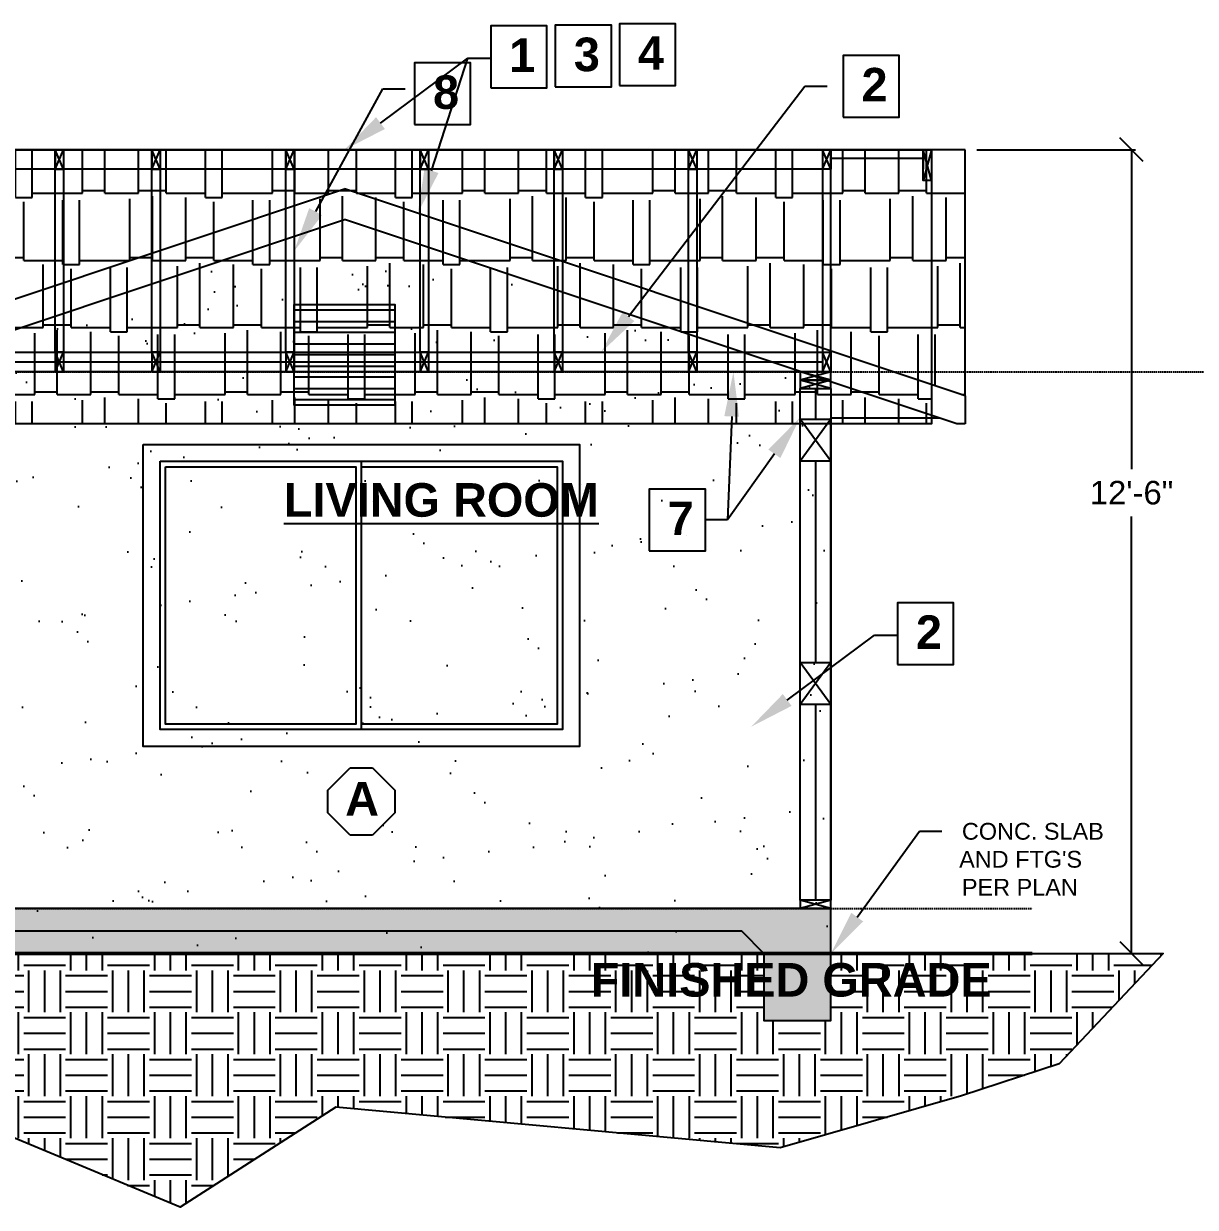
# Model space of a CAD drawing. Header units: inches. Extents: x -3572 to 2430, y -4559 to 3072.
# Drawn here: x -1995 to -1785.4, y -1273.3 to -1061.7 of the extents above; entities that cross this region are included whole.
import ezdxf
from ezdxf import colors
from ezdxf.entities.mleader import LeaderData, LeaderLine
from ezdxf.math import Vec2, Vec3

# ---------------------------------------------------------------- set-up
doc = ezdxf.new("R2010")
doc.units = ezdxf.units.IN
doc.header["$MEASUREMENT"] = 0
doc.linetypes.add('DASHED2', pattern=[0.375, 0.25, -0.125])
for name, color, linetype in [('Elevation - Back Details', 6, 'Continuous'), ('Elevation - Front & Back Dim & Labels', 190, 'Continuous'), ('Elevation - Front Details', 3, 'Continuous'), ('Elevation - Section A', 7, 'Continuous'), ('Elevation - Section B', 7, 'Continuous')]:
    doc.layers.add(name, color=color, linetype=linetype)
doc.layers.add('Wall Insulation - Section A', color=40, linetype='BATTING', transparency=0.5)
doc.styles.get("Standard").update_dxf_attribs({"font": 'arial.ttf'})
doc.linetypes.add('BATTING', pattern='A,0.0001,-0.1,[134,ltypeshp.shx,S=0.1,R=0,X=-0.1,Y=0],-0.2,[134,ltypeshp.shx,S=0.1,R=180,X=0.1,Y=0],-0.1', length=0.4001)
doc.dimstyles.get("Standard").update_dxf_attribs({"dimscale": 0.7, "dimtxt": 6, "dimasz": 6, "dimexe": 1, "dimexo": 3, "dimgap": 3, "dimtad": 0, "dimtih": 1, "dimtoh": 1, "dimdec": 4, "dimzin": 1, "dimdsep": 46, "dimlunit": 4, "dimtxsty": 'Standard', "dimblk": 'OBLIQUE', "dimcen": 0.09, "dimadec": 0, "dimazin": 0, "dimtfac": 1, "dimtdec": 4, "dimtofl": 0, "dimtmove": 0, "dimatfit": 3, "dimfxl": 1, "dimtolj": 1, "dimtzin": 0, "dimarcsym": 0})

# ---------------------------------------------------------------- blocks, each defined once
blk = doc.blocks.new('_Oblique')
at = {"color": 0, "linetype": 'ByBlock', "lineweight": -2}
blk.add_line((-0.5, -0.5), (0.5, 0.5), dxfattribs=at)
blk = doc.blocks.new('*D85')
at = {"layer": 'Defpoints', "color": 0, "transparency": 16777216}
for p in [(-1826.61, -1084.2), (-1814.61, -1227.89), (-1796.84, -1227.89)]:
    blk.add_point(p, dxfattribs=at)
at = {"layer": 'Elevation - Front & Back Dim & Labels', "color": 0, "lineweight": -2, "transparency": 16777216}
for p, q in [((-1824.51, -1084.2), (-1796.14, -1084.2)), ((-1796.84, -1084.2), (-1796.84, -1141.3)), ((-1796.84, -1227.89), (-1796.84, -1149.79)), ((-1812.51, -1227.89), (-1796.14, -1227.89))]:
    blk.add_line(p, q, dxfattribs=at)
at = {"layer": 'Elevation - Front & Back Dim & Labels', "color": 0, "lineweight": -2, "transparency": 16777216, "xscale": 4.199999999999999, "yscale": 4.199999999999999, "zscale": 4.199999999999999}
for p, rotation in [((-1796.84, -1084.2), 90), ((-1796.84, -1227.89), 270)]:
    blk.add_blockref('_Oblique', p, dxfattribs=dict(at, rotation=rotation))
at = {"layer": 'Elevation - Front & Back Dim & Labels', "color": 0, "transparency": 16777216, "insert": (-1796.84, -1145.54), "char_height": 4.2, "attachment_point": 5}
blk.add_mtext('\\A1;12\'-6" ', dxfattribs=at)

msp = doc.modelspace()

# ---------------------------------------------------------------- hatches: boundary and pattern name
at = {"layer": 'Elevation - Back Details', "transparency": 33554559}
h = msp.add_hatch(dxfattribs=at)
h.set_pattern_fill('AR-RSHKE', color=256)
h.paths.add_polyline_path([(-1832.60726, -1084.19818), (-2174.60726, -1084.19818), (-2174.60726, -1123.88738), (-1832.60726, -1123.88738)])
h.paths.add_polyline_path([(-1832.60726, -1123.88738), (-2174.60726, -1123.88738), (-2174.60726, -1133.19808), (-1832.60726, -1133.19808)])
at = {"layer": 'Elevation - Back Details', "transparency": 33554610}
h = msp.add_hatch(dxfattribs=at)
h.set_pattern_fill('AR-SAND', color=256, scale=10)
h.paths.add_polyline_path([(-2150.60726, -1133.19808), (-2150.60726, -1219.88738), (-1850.60726, -1219.88738), (-1850.60726, -1133.19808)])
h.paths.add_polyline_path([(-1973.60726, -1136.88738), (-1895.60726, -1136.88738), (-1895.60726, -1190.88738), (-1973.60726, -1190.88738)], flags=16)
h.paths.add_polyline_path([(-2051.60726, -1190.88738), (-2105.60726, -1190.88738), (-2105.60726, -1136.88738), (-2051.60726, -1136.88738)], flags=16)
h.paths.add_polyline_path([(-1970.60726, -1139.88738), (-1934.60726, -1139.88738), (-1898.60726, -1139.88738), (-1898.60726, -1187.88738), (-1934.60726, -1187.88738), (-1970.60726, -1187.88738)], flags=0)
h.paths.add_polyline_path([(-1969.60726, -1140.88738), (-1935.60726, -1140.88738), (-1935.60726, -1186.88738), (-1969.60726, -1186.88738)], flags=0)
h.paths.add_polyline_path([(-2054.60726, -1187.88738), (-2078.60726, -1187.88738), (-2102.60726, -1187.88738), (-2102.60726, -1139.88738), (-2078.60726, -1139.88738), (-2054.60726, -1139.88738)], flags=0)
h.paths.add_polyline_path([(-2079.60726, -1186.88738), (-2101.60726, -1186.88738), (-2101.60726, -1140.88738), (-2079.60726, -1140.88738)], flags=0)
h.paths.add_polyline_path([(-2072.60726, -1199.80677), (-2072.60726, -1203.80677), (-2076.60726, -1207.80677), (-2080.60726, -1207.80677), (-2084.60726, -1203.80677), (-2084.60726, -1199.80677), (-2080.60726, -1195.80677), (-2076.60726, -1195.80677)], flags=16)
h.paths.add_polyline_path([(-1940.60726, -1198.73776), (-1936.60726, -1194.73776), (-1932.60726, -1194.73776), (-1928.60726, -1198.73776), (-1928.60726, -1202.73776), (-1932.60726, -1206.73776), (-1936.60726, -1206.73776), (-1940.60726, -1202.73776)], flags=16)
h.paths.add_polyline_path([(-2150.60726, -1219.88738), (-2150.60726, -1227.88738), (-1850.60726, -1227.88738), (-1850.60726, -1219.88738)])
h.paths.add_polyline_path([(-2128.89653, -1186.11249), (-2109.20622, -1186.11249), (-2109.20622, -1173.74823), (-2128.89653, -1173.74823)], flags=16)
h.paths.add_polyline_path([(-1938.98063, -1206.5403), (-1929.92742, -1206.5403), (-1929.92742, -1194.17604), (-1938.98063, -1194.17604)], flags=16)
h.paths.add_polyline_path([(-2083.09727, -1207.6093), (-2074.04407, -1207.6093), (-2074.04407, -1195.24504), (-2083.09727, -1195.24504)], flags=16)
at = {"layer": 'Elevation - Front Details', "transparency": 33554559}
h = msp.add_hatch(dxfattribs=at)
h.set_pattern_fill('AR-RSHKE', color=256)
h.paths.add_polyline_path([(-1937.60726, -1091.19816), (-1839.53939, -1123.88738), (-1826.60726, -1123.88738), (-1826.60726, -1084.19818), (-2168.60726, -1084.19818), (-2168.60726, -1123.88738), (-2035.67514, -1123.88738)])
h.paths.add_polyline_path([(-2035.67514, -1123.88738), (-2168.60726, -1123.88738), (-2168.60726, -1133.19808), (-2150.60726, -1133.19808), (-2048.60726, -1133.19808), (-2048.60726, -1128.19808)])
h.paths.add_polyline_path([(-1826.60726, -1123.88738), (-1839.53939, -1123.88738), (-1826.60726, -1128.19808)])
at = {"layer": 'Elevation - Front Details', "transparency": 33554610}
h = msp.add_hatch(dxfattribs=at)
h.set_pattern_fill('AR-SAND', color=256, scale=10)
h.paths.add_polyline_path([(-1850.60726, -1132.19808), (-1831.10727, -1132.19808), (-1856.03944, -1123.88738), (-1928.60726, -1123.88738), (-1928.60726, -1129.88746), (-1946.60726, -1129.88746), (-1946.60726, -1123.88738), (-2019.17508, -1123.88738), (-2044.10726, -1132.19808), (-2024.60726, -1132.19808), (-2024.60726, -1219.88738), (-1850.60726, -1219.88738)])
h.paths.add_polyline_path([(-1946.60726, -1111.88746), (-1928.60726, -1111.88746), (-1928.60726, -1123.88738), (-1856.03944, -1123.88738), (-1937.60726, -1096.69819), (-2019.17508, -1123.88738), (-1946.60726, -1123.88738)])
h.paths.add_polyline_path([(-2072.60726, -1136.88738), (-2030.60726, -1136.88738), (-2030.60726, -1219.88738), (-2024.60726, -1219.88738), (-2024.60726, -1132.19808), (-2044.10726, -1132.19808), (-2047.10726, -1133.19808), (-2048.60726, -1133.19808), (-2150.60726, -1133.19808), (-2150.60726, -1219.88738), (-2072.60726, -1219.88738)])
h.paths.add_polyline_path([(-2024.60726, -1219.88738), (-2150.60726, -1219.88738), (-2150.60726, -1227.88738), (-2024.60726, -1227.88738)])
h.paths.add_polyline_path([(-1850.60726, -1219.88738), (-2024.60726, -1219.88738), (-2024.60726, -1227.88738), (-1850.60726, -1227.88738)])
at = {"layer": 'Elevation - Section A', "linetype": 'ByBlock', "transparency": 33554534}
h = msp.add_hatch(dxfattribs=at)
h.set_pattern_fill('AR-CONC', color=256)
h.set_pattern_definition([(50, (0, 0), (7.172602, -0.627521), [0.75, -8.25]), (355, (0, 0), (-1.387513, 7.521921), [0.6, -6.6]), (100.45144, (0.598, -0.052), (5.785088, 6.8944), [0.637402, -7.011421]), (46.1842, (0, 2), (10.672413, -1.655193), [1.125, -12.375]), (96.63564, (0.889, 1.862), (9.34662, 9.741186), [0.956103, -10.517138]), (351.18416, (0, 2), (9.34662, 9.741186), [0.9, -9.9]), (21, (1, 1.5), (5.96907, -4.026189), [0.75, -8.25]), (326, (1, 1.5), (2.433153, 7.2515), [0.6, -6.6]), (71.45144, (1.4974, 1.1645), (8.402224, 3.225312), [0.637402, -7.011421]), (37.5, (0, 0), (0.1215986, 3.3289385), [0, -6.52, 0, -6.7, 0, -6.625]), (7.5, (0, 0), (2.6306954, 3.944117), [0, -3.82, 0, -6.37, 0, -2.525]), (327.5, (-2.23, 0), (5.3382244, -0.2255487), [0, -2.5, 0, -7.8, 0, -10.35]), (317.5, (-3.23, 0), (5.831862, 1.00105), [0, -3.25, 0, -5.18, 0, -7.35])])
h.paths.add_polyline_path([(-2134.60726, -1223.88738), (-1866.60726, -1223.88738), (-1862.60726, -1227.88738), (-1862.60726, -1239.88738), (-1850.60726, -1239.88738), (-1850.60726, -1219.88738), (-2150.60726, -1219.88738), (-2150.60726, -1239.88738), (-2138.60726, -1239.88738), (-2138.60726, -1227.88738)])
at = {"layer": 'Elevation - Section A', "transparency": 33554610}
h = msp.add_hatch(dxfattribs=at)
h.set_pattern_fill('AR-SAND', color=256)
h.set_pattern_definition([(37.5, (0, 0), (-0.0629934, 1.9268238), [0, -1.52, 0, -1.7, 0, -1.625]), (7.5, (0, 0), (1.7697767, 2.822146), [0, -0.82, 0, -1.37, 0, -0.525]), (327.5, (-1.23, 0), (3.1141419, 0.005659), [0, -0.5, 0, -1.8, 0, -2.35]), (317.5, (-1.23, 0), (3.0061266, 0.8776756), [0, -0.25, 0, -1.18, 0, -1.35])])
h.paths.add_polyline_path([(-1866.60726, -1223.88738), (-2024.60726, -1223.88738), (-2024.60726, -1227.88738), (-1862.60726, -1227.88738)])
h.paths.add_polyline_path([(-2024.60726, -1223.88738), (-2134.60726, -1223.88738), (-2138.60726, -1227.88738), (-2024.60726, -1227.88738)])
at = {"layer": 'Elevation - Section A', "transparency": 33554534}
h = msp.add_hatch(dxfattribs=at)
h.set_pattern_fill('EARTH', color=256, scale=30)
h.paths.add_polyline_path([(-1791.17011, -1227.88738), (-1850.60726, -1227.88738), (-1850.60726, -1239.88738), (-1862.60726, -1239.88738), (-1862.60726, -1227.88738), (-2138.60726, -1227.88738), (-2138.60726, -1239.88738), (-2150.60726, -1239.88738), (-2150.60726, -1227.88738), (-2181.22711, -1227.88738), (-2199.16133, -1239.95671), (-2204.57641, -1246.08391), (-2200.3697, -1249.84519), (-2153.43166, -1253.60648), (-2095.20205, -1267.10284), (-2068.21375, -1251.96209), (-2040.95766, -1261.22686), (-2012.27804, -1254.45709), (-1967.00822, -1273.2979), (-1939.18707, -1255.39548), (-1859.67435, -1262.65207), (-1827.22818, -1253.38818), (-1809.80749, -1247.63808)])

# ---------------------------------------------------------------- linework, layer by layer
at = {"layer": 'Elevation - Back Details'}
for p, q in [((-1850.60726, -1227.88738), (-1850.60726, -1133.19808)), ((-1895.60726, -1136.88738), (-1895.60726, -1139.88738)), ((-1936.60726, -1194.73776), (-1932.60726, -1194.73776)), ((-1932.60726, -1194.73776), (-1928.60726, -1198.73776)), ((-1940.60726, -1202.73776), (-1940.60726, -1198.73776)), ((-1928.60726, -1198.73776), (-1928.60726, -1202.73776)), ((-1932.60726, -1206.73776), (-1936.60726, -1206.73776))]:
    msp.add_line(p, q, dxfattribs=at)
for points in [[(-2174.60726, -1084.19818), (-1832.60726, -1084.19818), (-1832.60726, -1133.19808), (-2174.60726, -1133.19808), (-2174.60726, -1084.19818)], [(-1934.60726, -1139.88738), (-1898.60726, -1139.88738), (-1898.60726, -1187.88738), (-1934.60726, -1187.88738)], [(-1934.60726, -1140.88738), (-1899.60726, -1140.88738), (-1899.60726, -1186.88738), (-1934.60726, -1186.88738)], [(-1940.60726, -1198.73776), (-1936.60726, -1194.73776)], [(-1936.60726, -1206.73776), (-1940.60726, -1202.73776)], [(-1928.60726, -1202.73776), (-1932.60726, -1206.73776)]]:
    msp.add_lwpolyline(points, dxfattribs=at)
for points in [[(-1973.60726, -1136.88738), (-1895.60726, -1136.88738), (-1895.60726, -1190.88738), (-1973.60726, -1190.88738)], [(-1970.60726, -1139.88738), (-1934.60726, -1139.88738), (-1934.60726, -1187.88738), (-1970.60726, -1187.88738)], [(-1969.60726, -1140.88738), (-1935.60726, -1140.88738), (-1935.60726, -1186.88738), (-1969.60726, -1186.88738)]]:
    msp.add_lwpolyline(points, close=True, dxfattribs=at)
at = {"layer": 'Elevation - Front & Back Dim & Labels', "linetype": 'DASHED2'}
for p, q in [((-2198.60726, -1123.88738), (-1762.61867, -1123.88738)), ((-2186.60726, -1219.88738), (-1814.60726, -1219.88738))]:
    msp.add_line(p, q, dxfattribs=at)
at = {"layer": 'Elevation - Front & Back Dim & Labels', "linetype": 'ByBlock', "lineweight": 50}
msp.add_line((-2186.60726, -1227.88738), (-1814.60726, -1227.88738), dxfattribs=at)
at = {"layer": 'Elevation - Front & Back Dim & Labels'}
for points in [[(-1911.46953, -1073.11366), (-1901.43188, -1073.11366), (-1901.43188, -1062.05839), (-1911.46953, -1062.05839)], [(-1899.90849, -1072.96411), (-1889.87085, -1072.96411), (-1889.87085, -1061.90884), (-1899.90849, -1061.90884)], [(-1888.43488, -1072.71411), (-1878.39724, -1072.71411), (-1878.39724, -1061.65884), (-1888.43488, -1061.65884)]]:
    msp.add_lwpolyline(points, close=True, dxfattribs=at)
at = {"layer": 'Elevation - Front Details'}
for p, q in [((-1826.60726, -1084.19818), (-2168.60726, -1084.19818)), ((-1826.60726, -1128.19808), (-1826.60726, -1084.19818)), ((-2048.60726, -1128.19808), (-1937.60726, -1091.19816)), ((-1826.60726, -1128.19808), (-1937.60726, -1091.19816)), ((-2047.10726, -1133.19808), (-1937.60726, -1096.69819)), ((-1828.10726, -1133.19808), (-1937.60726, -1096.69819)), ((-1928.60726, -1112.88746), (-1946.60726, -1112.88746)), ((-1946.60726, -1114.88746), (-1928.60726, -1114.88746)), ((-1928.60726, -1116.88746), (-1946.60726, -1116.88746)), ((-1946.60726, -1118.88746), (-1928.60726, -1118.88746)), ((-1928.60726, -1120.88746), (-1946.60726, -1120.88746)), ((-1946.60726, -1122.88746), (-1928.60726, -1122.88746)), ((-1928.60726, -1124.88746), (-1946.60726, -1124.88746)), ((-1946.60726, -1126.88746), (-1928.60726, -1126.88746)), ((-1928.60726, -1128.88746), (-1946.60726, -1128.88746)), ((-1826.60726, -1128.19808), (-1826.60726, -1133.19808)), ((-1850.60726, -1227.88738), (-1850.60726, -1132.19808)), ((-1831.10727, -1132.19808), (-1850.60726, -1132.19808)), ((-1826.60726, -1133.19808), (-1828.10726, -1133.19808))]:
    msp.add_line(p, q, dxfattribs=at)
for points in [[(-1946.60726, -1111.88746), (-1928.60726, -1111.88746), (-1928.60726, -1129.88746), (-1946.60726, -1129.88746)], [(-1838.72097, -1176.26804), (-1828.68333, -1176.26804), (-1828.68333, -1165.21277), (-1838.72097, -1165.21277)]]:
    msp.add_lwpolyline(points, close=True, dxfattribs=at)
at = {"layer": 'Elevation - Section A'}
for p, q in [((-2173.10726, -1084.19818), (-1834.10726, -1084.19818)), ((-1850.60726, -1085.69818), (-1834.10726, -1085.69818)), ((-1832.60726, -1089.69818), (-1834.10726, -1084.19818)), ((-1832.60726, -1084.19818), (-1834.10726, -1089.69818)), ((-1834.10726, -1084.19818), (-1834.10726, -1087.69818)), ((-1850.60726, -1087.69818), (-2150.60726, -1087.69818)), ((-1989.35726, -1087.69818), (-1987.85726, -1087.69818)), ((-1972.10726, -1087.69818), (-1970.60726, -1087.69818)), ((-1948.10726, -1087.69818), (-1946.60726, -1087.69818)), ((-1924.10726, -1087.69818), (-1922.60726, -1087.69818)), ((-1900.10726, -1087.69818), (-1898.60726, -1087.69818)), ((-1876.10726, -1087.69818), (-1874.60726, -1087.69818)), ((-1850.60726, -1087.69818), (-1852.10726, -1087.69818)), ((-1989.35726, -1123.88738), (-1987.85726, -1123.88738)), ((-1972.10726, -1123.88738), (-1970.60726, -1123.88738)), ((-1948.10726, -1123.88738), (-1946.60726, -1123.88738)), ((-1924.10726, -1123.88738), (-1922.60726, -1123.88738)), ((-1900.10726, -1123.88738), (-1898.60726, -1123.88738)), ((-1876.10726, -1123.88738), (-1874.60726, -1123.88738)), ((-1850.60726, -1123.88738), (-1856.10726, -1125.38738)), ((-1850.60726, -1125.38738), (-1856.10726, -1123.88738)), ((-1850.60726, -1125.38738), (-1856.10726, -1126.88738)), ((-1850.60726, -1126.88738), (-1856.10726, -1125.38738)), ((-1850.60726, -1123.88738), (-1852.10726, -1123.88738)), ((-1850.60726, -1132.38738), (-1856.10726, -1139.88738)), ((-1850.60726, -1139.88738), (-1856.10726, -1132.38738)), ((-1850.60726, -1132.38738), (-1856.10726, -1139.88738)), ((-1850.60726, -1139.88738), (-1856.10726, -1132.38738)), ((-1853.35726, -1139.88738), (-1853.35726, -1175.88738)), ((-1853.35726, -1139.88738), (-1853.35726, -1175.88738)), ((-1850.60726, -1175.88738), (-1856.10726, -1183.38738)), ((-1850.60726, -1183.38738), (-1856.10726, -1175.88738)), ((-1850.60726, -1175.88738), (-1856.10726, -1183.38738)), ((-1850.60726, -1183.38738), (-1856.10726, -1175.88738)), ((-1850.60726, -1218.38738), (-1856.10726, -1219.88738)), ((-1850.60726, -1219.88738), (-1856.10726, -1218.38738))]:
    msp.add_line(p, q, dxfattribs=at)
for points in [[(-1925.09507, -1079.71251), (-1915.05743, -1079.71251), (-1915.05743, -1068.65724), (-1925.09507, -1068.65724)], [(-1848.44664, -1078.3856), (-1838.409, -1078.3856), (-1838.409, -1067.33033), (-1848.44664, -1067.33033)], [(-1832.60726, -1089.69818), (-1834.10726, -1089.69818), (-1834.10726, -1084.19818), (-1832.60726, -1084.19818)], [(-1850.60726, -1125.38738), (-1850.60726, -1123.88738), (-1856.10726, -1123.88738), (-1856.10726, -1125.38738)], [(-1850.60726, -1126.88738), (-1850.60726, -1125.38738), (-1856.10726, -1125.38738), (-1856.10726, -1126.88738)], [(-1850.60726, -1218.38738), (-1856.10726, -1218.38738), (-1856.10726, -1126.88738), (-1850.60726, -1126.88738)], [(-1850.60726, -1139.88738), (-1856.10726, -1139.88738), (-1856.10726, -1132.38738), (-1850.60726, -1132.38738)], [(-1850.60726, -1139.88738), (-1856.10726, -1139.88738), (-1856.10726, -1132.38738), (-1850.60726, -1132.38738)], [(-1883.11039, -1155.9183), (-1873.07275, -1155.9183), (-1873.07275, -1144.86303), (-1883.11039, -1144.86303)], [(-1850.60726, -1183.38738), (-1856.10726, -1183.38738), (-1856.10726, -1175.88738), (-1850.60726, -1175.88738)], [(-1850.60726, -1183.38738), (-1856.10726, -1183.38738), (-1856.10726, -1175.88738), (-1850.60726, -1175.88738)], [(-1850.60726, -1219.88738), (-1850.60726, -1218.38738), (-1856.10726, -1218.38738), (-1856.10726, -1219.88738)], [(-2138.60726, -1227.88738), (-2134.60726, -1223.88738), (-1866.60726, -1223.88738), (-1862.60726, -1227.88738), (-1862.60726, -1239.88738), (-1850.60726, -1239.88738), (-1850.60726, -1219.88738), (-2150.60726, -1219.88738), (-2150.60726, -1239.88738), (-2138.60726, -1239.88738)]]:
    msp.add_lwpolyline(points, close=True, dxfattribs=at)
for points in [[(-1989.35726, -1120.38738), (-1989.35726, -1084.19818), (-1987.85726, -1084.19818), (-1987.85726, -1120.38738), (-1989.35726, -1120.38738)], [(-1987.85726, -1084.19818), (-1987.85726, -1087.69818), (-1989.35726, -1084.19818), (-1989.35726, -1087.69818), (-1987.85726, -1084.19818), (-1989.35726, -1084.19818)], [(-1972.10726, -1120.38738), (-1972.10726, -1084.19818), (-1970.60726, -1084.19818), (-1970.60726, -1120.38738), (-1972.10726, -1120.38738)], [(-1970.60726, -1084.19818), (-1970.60726, -1087.69818), (-1972.10726, -1084.19818), (-1972.10726, -1087.69818), (-1970.60726, -1084.19818), (-1972.10726, -1084.19818)], [(-1948.10726, -1120.38738), (-1948.10726, -1084.19818), (-1946.60726, -1084.19818), (-1946.60726, -1120.38738), (-1948.10726, -1120.38738)], [(-1946.60726, -1084.19818), (-1946.60726, -1087.69818), (-1948.10726, -1084.19818), (-1948.10726, -1087.69818), (-1946.60726, -1084.19818), (-1948.10726, -1084.19818)], [(-1924.10726, -1120.38738), (-1924.10726, -1084.19818), (-1922.60726, -1084.19818), (-1922.60726, -1120.38738), (-1924.10726, -1120.38738)], [(-1922.60726, -1084.19818), (-1922.60726, -1087.69818), (-1924.10726, -1084.19818), (-1924.10726, -1087.69818), (-1922.60726, -1084.19818), (-1924.10726, -1084.19818)], [(-1900.10726, -1120.38738), (-1900.10726, -1084.19818), (-1898.60726, -1084.19818), (-1898.60726, -1120.38738), (-1900.10726, -1120.38738)], [(-1898.60726, -1084.19818), (-1898.60726, -1087.69818), (-1900.10726, -1084.19818), (-1900.10726, -1087.69818), (-1898.60726, -1084.19818), (-1900.10726, -1084.19818)], [(-1876.10726, -1120.38738), (-1876.10726, -1084.19818), (-1874.60726, -1084.19818), (-1874.60726, -1120.38738), (-1876.10726, -1120.38738)], [(-1874.60726, -1084.19818), (-1874.60726, -1087.69818), (-1876.10726, -1084.19818), (-1876.10726, -1087.69818), (-1874.60726, -1084.19818), (-1876.10726, -1084.19818)], [(-1850.60726, -1120.38738), (-1850.60726, -1084.19818), (-1852.10726, -1084.19818), (-1852.10726, -1120.38738), (-1850.60726, -1120.38738)], [(-1852.10726, -1084.19818), (-1852.10726, -1087.69818), (-1850.60726, -1084.19818), (-1850.60726, -1087.69818), (-1852.10726, -1084.19818), (-1850.60726, -1084.19818)], [(-2149.10726, -1120.38738), (-1852.10726, -1120.38738), (-1852.10726, -1123.88738), (-2149.10726, -1123.88738), (-2149.10726, -1120.38738)], [(-1987.85726, -1120.38738), (-1987.85726, -1123.88738), (-1989.35726, -1120.38738), (-1989.35726, -1123.88738), (-1987.85726, -1120.38738), (-1989.35726, -1120.38738)], [(-1970.60726, -1120.38738), (-1970.60726, -1123.88738), (-1972.10726, -1120.38738), (-1972.10726, -1123.88738), (-1970.60726, -1120.38738), (-1972.10726, -1120.38738)], [(-1946.60726, -1120.38738), (-1946.60726, -1123.88738), (-1948.10726, -1120.38738), (-1948.10726, -1123.88738), (-1946.60726, -1120.38738), (-1948.10726, -1120.38738)], [(-1922.60726, -1120.38738), (-1922.60726, -1123.88738), (-1924.10726, -1120.38738), (-1924.10726, -1123.88738), (-1922.60726, -1120.38738), (-1924.10726, -1120.38738)], [(-1898.60726, -1120.38738), (-1898.60726, -1123.88738), (-1900.10726, -1120.38738), (-1900.10726, -1123.88738), (-1898.60726, -1120.38738), (-1900.10726, -1120.38738)], [(-1874.60726, -1120.38738), (-1874.60726, -1123.88738), (-1876.10726, -1120.38738), (-1876.10726, -1123.88738), (-1874.60726, -1120.38738), (-1876.10726, -1120.38738)], [(-1852.10726, -1120.38738), (-1852.10726, -1123.88738), (-1850.60726, -1120.38738), (-1850.60726, -1123.88738), (-1852.10726, -1120.38738), (-1850.60726, -1120.38738)]]:
    msp.add_lwpolyline(points, dxfattribs=at)
at = {"layer": 'Elevation - Section A', "linetype": 'ByBlock'}
msp.add_lwpolyline([(-1850.60726, -1227.88738), (-1791.17011, -1227.88738), (-1809.80749, -1247.63808), (-1827.22818, -1253.38818), (-1859.67435, -1262.65207), (-1939.18707, -1255.39548), (-1967.00822, -1273.2979), (-2012.27804, -1254.45709), (-2040.95766, -1261.22686), (-2068.21375, -1251.96209), (-2095.20205, -1267.10284), (-2153.43166, -1253.60648), (-2200.3697, -1249.84519), (-2204.57641, -1246.08391), (-2199.16133, -1239.95671), (-2181.22711, -1227.88738), (-2150.60726, -1227.88738), (-2150.60726, -1239.88738), (-2138.60726, -1239.88738), (-2138.60726, -1227.88738), (-1862.60726, -1227.88738), (-1862.60726, -1239.88738), (-1850.60726, -1239.88738)], close=True, dxfattribs=at)
at = {"layer": 'Elevation - Section B'}
for p, q in [((-1850.60726, -1084.19818), (-1850.60726, -1085.69818)), ((-1834.10726, -1085.69818), (-1834.10726, -1084.19818))]:
    msp.add_line(p, q, dxfattribs=at)
at = {"layer": 'Wall Insulation - Section A', "ltscale": 0.08}
msp.add_line((-2149.10726, -1122.13738), (-1852.10726, -1122.13738), dxfattribs=at)
at = {"layer": 'Wall Insulation - Section A', "ltscale": 0.12}
for p, q in [((-1853.35726, -1126.88738), (-1853.35726, -1132.38738)), ((-1853.35726, -1183.38738), (-1853.35726, -1218.38738))]:
    msp.add_line(p, q, dxfattribs=at)

# ---------------------------------------------------------------- texts
at = {"layer": 'Elevation - Back Details', "insert": (-1969.5209, -1197.26403), "char_height": 6, "attachment_point": 1}
msp.add_mtext_dynamic_manual_height_columns('\\pxqc;{\\fArial|b1|i0|c0|p34;A}', width=70.1010121, gutter_width=1, heights=[0], dxfattribs=at)
at = {"layer": 'Elevation - Front & Back Dim & Labels', "char_height": 6, "attachment_point": 1}
for s, width, insert in [('{\\fArial|b1|i0|c0|p34;1}', 70.1010121, (-1908.16111, -1064.29562)), ('{\\fArial|b1|i0|c0|p34;3}', 70.1010121, (-1896.60007, -1064.14607)), ('{\\fArial|b1|i0|c0|p34;4}', 70.1010121, (-1885.12647, -1063.89607)), ('{\\fArial|b1|i0|c0|p34;FINISHED GRADE}', 74.8430218, (-1893.57718, -1229.61963))]:
    msp.add_mtext_dynamic_manual_height_columns(s, width=width, gutter_width=1, heights=[0], dxfattribs=dict(at, insert=insert))
at = {"layer": 'Elevation - Front Details', "insert": (-1835.41255, -1167.45), "char_height": 6, "attachment_point": 1}
msp.add_mtext_dynamic_manual_height_columns('{\\fArial|b1|i0|c0|p34;2}', width=70.1010121, gutter_width=1, heights=[0], dxfattribs=at)
at = {"layer": 'Elevation - Section A', "char_height": 6, "attachment_point": 1}
for s, width, insert in [('{\\fArial|b1|i0|c0|p34;8}', 13.3652751, (-1921.78665, -1070.89446)), ('{\\fArial|b1|i0|c0|p34;2}', 70.1010121, (-1845.13822, -1069.56755)), ('{\\fArial|b1|i0|c0|p34;\\LLIVING ROOM}', 70.1010121, (-1948.46876, -1143.81461)), ('{\\fArial|b1|i0|c0|p34;7}', 70.1010121, (-1879.80197, -1147.10025))]:
    msp.add_mtext_dynamic_manual_height_columns(s, width=width, gutter_width=1, heights=[0], dxfattribs=dict(at, insert=insert))

# ---------------------------------------------------------------- dimensions: what is measured, and where the dimension line sits
at = {"layer": 'Elevation - Front & Back Dim & Labels'}
dim = msp.add_linear_dim(base=(-1796.84082, -1227.88738), p1=(-1826.60726, -1084.19818), p2=(-1814.60726, -1227.88738), angle=90, text='12\'-6" ', dimstyle='Standard', dxfattribs=at)
dim.commit()
dim.dimension.update_dxf_attribs({"geometry": '*D85', "text_midpoint": (-1796.84082, -1145.5428), "dimtype": 160})

# ---------------------------------------------------------------- leaders
ml = msp.add_multileader_mtext('Standard', dxfattribs=at)
ml.set_content('.', color=256)
ml.set_leader_properties()
ml.build(insert=Vec2(0, 0))
ml.multileader.update_dxf_attribs({"dogleg_length": 3.98438, "arrow_head_size": 8})
ctx = ml.context
ctx.base_point, ctx.char_height, ctx.arrow_head_size, ctx.landing_gap_size, ctx.plane_origin = Vec3(-1911.55953, -1067.83603), 0.5, 8, 0.09, Vec3(-1937.60726, -1084.19818)
notes = []
notes.append((ctx, [(0, (1, 1, 0), (-1915.5439, -1067.83603), (1, 0), 3.98438, [(0, [(-1937.60726, -1084.19818)], 0, [])])]))
ctx.mtext.insert, ctx.mtext.flow_direction = Vec3(-1911.46953, -1067.58603), 5
at = {"layer": 'Elevation - Front Details'}
ml = msp.add_multileader_mtext('Standard', dxfattribs=at)
ml.set_content('.', color=256)
ml.set_leader_properties()
ml.build(insert=Vec2(0, 0))
ml.multileader.update_dxf_attribs({"dogleg_length": 3.98438, "arrow_head_size": 8})
ctx = ml.context
ctx.base_point, ctx.char_height, ctx.arrow_head_size, ctx.landing_gap_size, ctx.plane_origin = Vec3(-1911.55953, -1067.83603), 0.5, 8, 0.09, Vec3(-1937.60726, -1084.19818)
notes.append((ctx, [(0, (1, 1, 0), (-1915.5439, -1067.83603), (1, 0), 3.98438, [(0, [(-1924.51502, -1095.56223)], 0, [])])]))
ctx.mtext.insert, ctx.mtext.flow_direction = Vec3(-1911.46953, -1067.58603), 5
ml = msp.add_multileader_mtext('Standard', dxfattribs=at)
ml.set_content('.', color=256)
ml.set_leader_properties()
ml.build(insert=Vec2(0, 0))
ml.multileader.update_dxf_attribs({"dogleg_length": 3.98438, "arrow_head_size": 8})
ctx = ml.context
ctx.base_point, ctx.char_height, ctx.arrow_head_size, ctx.landing_gap_size, ctx.plane_origin = Vec3(-1838.81097, -1170.99041), 0.5, 8, 0.09, Vec3(-1864.85871, -1187.35256)
notes.append((ctx, [(0, (1, 1, 0), (-1842.79535, -1170.99041), (1, 0), 3.98438, [(0, [(-1864.85871, -1187.35256)], 0, [])])]))
ctx.mtext.insert, ctx.mtext.flow_direction = Vec3(-1838.72097, -1170.74041), 5
at = {"layer": 'Elevation - Section A'}
ml = msp.add_multileader_mtext('Standard', dxfattribs=at)
ml.set_content('\\pxi-1,l1; ', color=256)
ml.set_leader_properties()
ml.build(insert=Vec2(0, 0))
ml.multileader.update_dxf_attribs({"dogleg_length": 3.98438, "arrow_head_size": 8})
ctx = ml.context
ctx.base_point, ctx.char_height, ctx.arrow_head_size, ctx.landing_gap_size, ctx.plane_origin = Vec3(-1851.28764, -1072.85796), 3, 8, 0.09, Vec3(-1898.39309, -1115.41528)
notes.append((ctx, [(0, (1, 1, 0), (-1855.27202, -1072.85796), (1, 0), 3.98438, [(0, [(-1891.69582, -1120.38738)], 0, [])])]))
ctx.mtext.insert, ctx.mtext.width, ctx.mtext.flow_direction = Vec3(-1851.19764, -1071.35796), 118.108254, 5
ml = msp.add_multileader_mtext('Standard', dxfattribs=at)
ml.set_content('\\pxi-1,l1;   .', color=256)
ml.set_leader_properties()
ml.build(insert=Vec2(0, 0))
ml.multileader.update_dxf_attribs({"dogleg_length": 3.98438, "arrow_head_size": 8})
ctx = ml.context
ctx.base_point, ctx.char_height, ctx.arrow_head_size, ctx.landing_gap_size, ctx.plane_origin = Vec3(-1926.79586, -1073.30492), 0.0625, 8, 0.09, Vec3(-1934.80652, -1091.17276)
notes.append((ctx, [(0, (1, 1, 0), (-1930.78023, -1073.30492), (1, 0), 3.98438, [(0, [(-1946.60726, -1102.29278)], 0, [])])]))
ctx.mtext.insert, ctx.mtext.width, ctx.mtext.flow_direction = Vec3(-1926.70586, -1073.27367), 118.108254, 5
ml = msp.add_multileader_mtext('Standard', dxfattribs=at)
ml.set_content('\\pxi-1,l1;   ', color=256)
ml.set_leader_properties()
ml.build(insert=Vec2(0, 0))
ml.multileader.update_dxf_attribs({"dogleg_length": 3.98438, "arrow_head_size": 8})
ctx = ml.context
ctx.base_point, ctx.char_height, ctx.arrow_head_size, ctx.landing_gap_size, ctx.plane_origin = Vec3(-1876.74593, -1150.39066), 3, 8, 0.09, Vec3(-1853.23204, -1172.21356)
ctx.text_align_type = 2
notes.append((ctx, [(0, (1, 1, 0), (-1869.08837, -1150.39066), (-1, 0), 3.98438, [(0, [(-1868.05237, -1123.88738)], 0, [])])]))
ctx.mtext.insert, ctx.mtext.width, ctx.mtext.alignment, ctx.mtext.flow_direction = Vec3(-1873.16275, -1148.89066), 37.7313968, 3, 5
ml = msp.add_multileader_mtext('Standard', dxfattribs=at)
ml.set_content('\\pxi-1,l1;   ', color=256)
ml.set_leader_properties()
ml.build(insert=Vec2(0, 0))
ml.multileader.update_dxf_attribs({"dogleg_length": 3.98438, "arrow_head_size": 8})
ctx = ml.context
ctx.base_point, ctx.char_height, ctx.arrow_head_size, ctx.landing_gap_size, ctx.plane_origin = Vec3(-1876.74593, -1150.39066), 3, 8, 0.09, Vec3(-1853.23204, -1172.21356)
ctx.text_align_type = 2
notes.append((ctx, [(0, (1, 1, 0), (-1869.08837, -1150.39066), (-1, 0), 3.98438, [(0, [(-1856.10726, -1132.04124)], 0, [])])]))
ctx.mtext.insert, ctx.mtext.width, ctx.mtext.alignment, ctx.mtext.flow_direction = Vec3(-1873.16275, -1148.89066), 37.7313968, 3, 5
ml = msp.add_multileader_mtext('Standard', dxfattribs=at)
ml.set_content("\\pxi-1,l1;   CONC. SLAB AND FTG'S \\P   PER PLAN", color=256)
ml.set_leader_properties()
ml.build(insert=Vec2(0, 0))
ml.multileader.update_dxf_attribs({"dogleg_length": 3.98438, "arrow_head_size": 8})
ctx = ml.context
ctx.base_point, ctx.char_height, ctx.arrow_head_size, ctx.landing_gap_size, ctx.plane_origin = Vec3(-1830.76655, -1206.06449), 3, 8, 0.09, Vec3(-1850.60726, -1227.88738)
notes.append((ctx, [(0, (1, 1, 0), (-1834.75093, -1206.06449), (1, 0), 3.98438, [(0, [(-1850.60726, -1227.88738)], 0, [])])]))
ctx.mtext.insert, ctx.mtext.width, ctx.mtext.flow_direction = Vec3(-1830.67655, -1204.56346), 35.82326, 5
for ctx, leaders in notes:
    for number, flags, end, landing, length, lines in leaders:
        leader = LeaderData()
        leader.index, (leader.has_last_leader_line, leader.has_dogleg_vector, leader.attachment_direction) = number, flags
        leader.last_leader_point, leader.dogleg_vector, leader.dogleg_length = Vec3(end), Vec3(landing), length
        for number, points, colour, breaks in lines:
            line = LeaderLine()
            line.index, line.vertices, line.color, line.breaks = number, Vec3.list(points), colors.encode_raw_color(colour), breaks
            leader.lines.append(line)
        ctx.leaders.append(leader)

doc.saveas('drawing.dxf')
